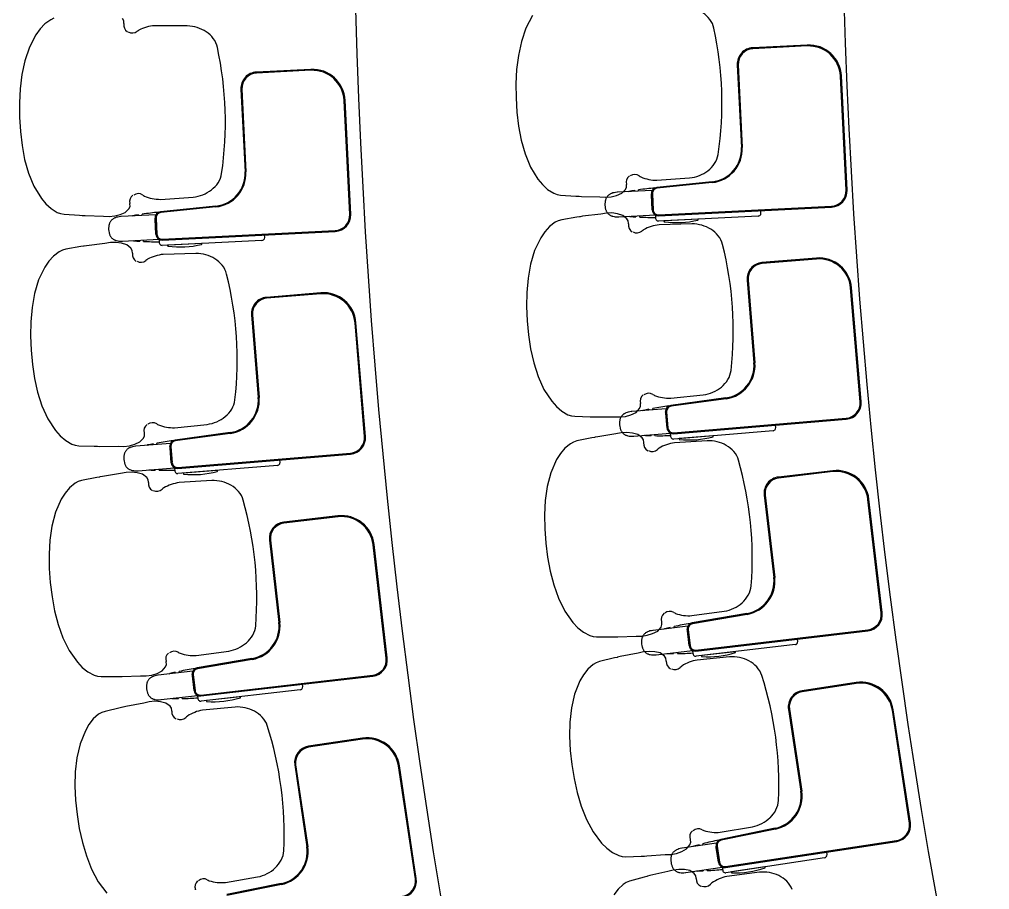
# Model space of a CAD drawing. Extents: x 324 to 2190, y 315 to 1855.
# Drawn here: x 509 to 604.3, y 1236.6 to 1322.1 of the extents above; entities that cross this region are included whole.
import ezdxf

# ---------------------------------------------------------------- set-up
doc = ezdxf.new("R2010")
doc.units = 0
doc.header["$LTSCALE"] = 48
doc.header["$MEASUREMENT"] = 0
doc.layers.add('first flr', color=8, linetype='CONTINUOUS')

msp = doc.modelspace()

# ---------------------------------------------------------------- linework, layer by layer
at = {"layer": 'first flr'}
for p, q in [((525.501, 1321.452), (522.289, 1321.457)), ((586.415, 1319.565), (581.055, 1319.297)), ((586.419, 1319.472), (581.06, 1319.204)), ((579.535, 1317.618), (579.94, 1309.488)), ((579.628, 1317.622), (580.033, 1309.493)), ((537.648, 1317.174), (532.288, 1316.908)), ((537.652, 1317.082), (532.292, 1316.815)), ((590.24, 1305.32), (589.681, 1316.519)), ((590.333, 1305.324), (589.775, 1316.524)), ((530.767, 1315.228), (531.172, 1307.099)), ((530.86, 1315.233), (531.264, 1307.103)), ((541.471, 1302.929), (540.913, 1314.129)), ((541.564, 1302.934), (541.007, 1314.134)), ((577.067, 1306.142), (571.643, 1305.585)), ((571.647, 1306.289), (574.851, 1306.506)), ((571.174, 1305.271), (567.771, 1305.102)), ((569.46, 1305.278), (569.464, 1305.186)), ((569.85, 1305.205), (569.844, 1305.337)), ((577.076, 1306.049), (571.652, 1305.493)), ((522.859, 1304.407), (526.063, 1304.625)), ((571.104, 1304.958), (571.183, 1303.367)), ((571.196, 1304.963), (571.276, 1303.372)), ((528.299, 1303.752), (522.874, 1303.196)), ((528.308, 1303.66), (522.883, 1303.104)), ((571.808, 1302.89), (588.808, 1303.738)), ((571.813, 1302.797), (588.813, 1303.645)), ((581.87, 1303.059), (581.858, 1303.298)), ((522.406, 1302.882), (519.002, 1302.713)), ((520.691, 1302.889), (520.696, 1302.797)), ((521.082, 1302.816), (521.075, 1302.948)), ((522.336, 1302.569), (522.415, 1300.978)), ((522.428, 1302.573), (522.507, 1300.983)), ((567.891, 1302.694), (571.49, 1302.873)), ((569.584, 1302.778), (569.589, 1302.686)), ((569.977, 1302.665), (569.97, 1302.797)), ((571.494, 1302.871), (571.51, 1302.542)), ((581.604, 1302.765), (571.804, 1302.276)), ((575.667, 1302.469), (572.36, 1302.304)), ((575.698, 1302.403), (575.696, 1302.442)), ((523.039, 1300.501), (540.039, 1301.347)), ((575.076, 1302), (571.866, 1301.898)), ((572.333, 1302.274), (572.336, 1302.235)), ((519.122, 1300.305), (522.721, 1300.484)), ((520.816, 1300.389), (520.82, 1300.297)), ((521.208, 1300.276), (521.202, 1300.408)), ((522.725, 1300.482), (522.741, 1300.153)), ((532.835, 1300.375), (523.035, 1299.887)), ((523.045, 1300.408), (540.044, 1301.255)), ((533.101, 1300.669), (533.089, 1300.908)), ((523.565, 1299.885), (523.567, 1299.846)), ((526.898, 1300.079), (523.591, 1299.915)), ((526.929, 1300.013), (526.928, 1300.052)), ((526.338, 1299.103), (523.128, 1299.002)), ((587.315, 1298.641), (581.967, 1298.194)), ((587.322, 1298.548), (581.975, 1298.101)), ((580.504, 1296.464), (581.183, 1288.353)), ((580.597, 1296.472), (581.275, 1288.36)), ((591.616, 1284.533), (590.682, 1295.707)), ((591.709, 1284.541), (590.775, 1295.715)), ((538.618, 1295.225), (533.27, 1294.783)), ((538.625, 1295.132), (533.277, 1294.69)), ((531.805, 1293.054), (532.476, 1284.943)), ((531.897, 1293.062), (532.568, 1284.95)), ((542.905, 1281.112), (541.982, 1292.288)), ((542.998, 1281.12), (542.075, 1292.296)), ((573.002, 1284.876), (576.197, 1285.201)), ((578.424, 1284.911), (573.021, 1284.173)), ((578.436, 1284.819), (573.033, 1284.081)), ((572.564, 1283.843), (569.167, 1283.559)), ((570.85, 1283.793), (570.857, 1283.701)), ((571.242, 1283.733), (571.231, 1283.865)), ((572.504, 1283.528), (572.636, 1281.941)), ((572.596, 1283.536), (572.729, 1281.949)), ((524.255, 1281.98), (527.45, 1282.304)), ((573.277, 1281.485), (590.238, 1282.903)), ((573.285, 1281.392), (590.247, 1282.811)), ((529.713, 1281.504), (524.31, 1280.771)), ((529.725, 1281.412), (524.322, 1280.679)), ((569.368, 1281.157), (572.959, 1281.457)), ((571.454, 1281.199), (571.443, 1281.33)), ((572.963, 1281.455), (572.991, 1281.127)), ((583.071, 1281.689), (573.293, 1280.871)), ((583.327, 1281.991), (583.307, 1282.23)), ((523.852, 1280.442), (520.456, 1280.161)), ((522.138, 1280.392), (522.146, 1280.301)), ((522.531, 1280.332), (522.52, 1280.464)), ((571.058, 1281.298), (571.066, 1281.207)), ((576.573, 1280.705), (573.368, 1280.495)), ((573.823, 1280.887), (573.826, 1280.848)), ((577.148, 1281.193), (573.848, 1280.917)), ((577.181, 1281.128), (577.178, 1281.167)), ((523.792, 1280.126), (523.923, 1278.539)), ((523.884, 1280.134), (524.015, 1278.547)), ((524.563, 1278.082), (541.526, 1279.484)), ((524.571, 1277.99), (541.534, 1279.392)), ((534.614, 1278.579), (534.594, 1278.818)), ((520.654, 1277.758), (524.245, 1278.055)), ((522.344, 1277.898), (522.352, 1277.806)), ((522.74, 1277.798), (522.729, 1277.93)), ((524.249, 1278.053), (524.276, 1277.725)), ((534.357, 1278.277), (524.579, 1277.469)), ((528.433, 1277.787), (525.134, 1277.514)), ((528.466, 1277.722), (528.464, 1277.761)), ((588.918, 1277.759), (583.588, 1277.133)), ((588.928, 1277.667), (583.599, 1277.04)), ((527.906, 1276.793), (524.7, 1276.588)), ((525.108, 1277.484), (525.112, 1277.445)), ((582.184, 1275.355), (583.135, 1267.271)), ((582.276, 1275.365), (583.227, 1267.282)), ((593.691, 1263.804), (592.381, 1274.941)), ((593.784, 1263.815), (592.474, 1274.952)), ((540.306, 1273.319), (534.975, 1272.702)), ((540.316, 1273.226), (534.985, 1272.609)), ((533.568, 1270.926), (534.503, 1262.841)), ((533.659, 1270.937), (534.595, 1262.852)), ((545.052, 1259.354), (543.764, 1270.493)), ((545.145, 1259.365), (543.857, 1270.504)), ((575.075, 1263.521), (578.258, 1263.954)), ((580.493, 1263.739), (575.118, 1262.819)), ((580.508, 1263.647), (575.133, 1262.728)), ((574.672, 1262.474), (571.288, 1262.076)), ((572.961, 1262.366), (572.972, 1262.274)), ((573.355, 1262.32), (573.34, 1262.451)), ((574.623, 1262.157), (574.809, 1260.575)), ((574.715, 1262.168), (574.901, 1260.586)), ((575.464, 1260.141), (592.369, 1262.129)), ((575.476, 1260.049), (592.38, 1262.037)), ((585.246, 1260.674), (575.501, 1259.528)), ((585.492, 1260.985), (585.464, 1261.223)), ((526.383, 1259.611), (529.567, 1260.039)), ((571.569, 1259.682), (575.148, 1260.103)), ((573.253, 1259.88), (573.264, 1259.789)), ((573.652, 1259.794), (573.637, 1259.925)), ((575.152, 1260.101), (575.19, 1259.774)), ((578.785, 1259.473), (575.589, 1259.155)), ((576.03, 1259.562), (576.035, 1259.523)), ((579.343, 1259.98), (576.054, 1259.593)), ((579.378, 1259.916), (579.374, 1259.955)), ((531.855, 1259.314), (526.478, 1258.405)), ((531.87, 1259.222), (526.493, 1258.313)), ((526.031, 1258.06), (522.646, 1257.669)), ((524.32, 1257.955), (524.33, 1257.864)), ((524.714, 1257.908), (524.699, 1258.04)), ((525.981, 1257.743), (526.164, 1256.161)), ((526.073, 1257.754), (526.256, 1256.172)), ((526.819, 1255.726), (543.727, 1257.682)), ((526.83, 1255.633), (543.738, 1257.589)), ((536.848, 1256.551), (536.82, 1256.789)), ((591.222, 1256.944), (585.916, 1256.138)), ((591.235, 1256.852), (585.93, 1256.046)), ((522.923, 1255.274), (526.502, 1255.688)), ((526.506, 1255.686), (526.544, 1255.359)), ((536.602, 1256.24), (526.855, 1255.113)), ((524.607, 1255.469), (524.618, 1255.378)), ((525.006, 1255.382), (524.991, 1255.513)), ((527.383, 1255.145), (527.389, 1255.106)), ((530.697, 1255.557), (527.408, 1255.177)), ((530.732, 1255.493), (530.728, 1255.532)), ((530.202, 1254.546), (527.005, 1254.236)), ((584.573, 1254.314), (585.795, 1246.267)), ((584.664, 1254.328), (585.886, 1246.281)), ((596.461, 1243.156), (594.778, 1254.243)), ((596.554, 1243.17), (594.87, 1254.257)), ((542.709, 1251.479), (537.401, 1250.688)), ((542.722, 1251.387), (537.415, 1250.596)), ((536.053, 1248.868), (537.252, 1240.817)), ((536.144, 1248.881), (537.344, 1240.831)), ((547.91, 1237.677), (546.258, 1248.768)), ((548.002, 1237.691), (546.35, 1248.782)), ((577.866, 1242.248), (581.032, 1242.787)), ((583.273, 1242.648), (577.932, 1241.548)), ((583.291, 1242.557), (577.95, 1241.457)), ((578.368, 1238.883), (595.196, 1241.438)), ((578.383, 1238.791), (595.21, 1241.346)), ((577.498, 1241.188), (574.129, 1240.677)), ((575.791, 1241.022), (575.805, 1240.931)), ((576.187, 1240.989), (576.167, 1241.12)), ((577.459, 1240.869), (577.699, 1239.295)), ((577.551, 1240.883), (577.79, 1239.309)), ((588.126, 1239.745), (578.426, 1238.272)), ((588.362, 1240.064), (588.326, 1240.301)), ((574.491, 1238.293), (578.053, 1238.834)), ((576.167, 1238.548), (576.181, 1238.457)), ((576.569, 1238.475), (576.549, 1238.606)), ((578.057, 1238.832), (578.107, 1238.507)), ((582.25, 1238.852), (578.976, 1238.355)), ((582.287, 1238.79), (582.282, 1238.828)), ((529.243, 1237.323), (532.41, 1237.855)), ((581.709, 1238.327), (578.526, 1237.902)), ((578.953, 1238.323), (578.959, 1238.284)), ((534.721, 1237.205), (529.377, 1236.121)), ((534.739, 1237.114), (529.395, 1236.029))]:
    msp.add_line(p, q, dxfattribs=at)
at = {"layer": 'first flr', "linetype": 'Continuous'}
for p, q in [((572.515, 1283.399), (572.504, 1283.528)), ((572.636, 1281.941), (572.515, 1283.399)), ((567.604, 1281.372), (565.824, 1281.092)), ((568.144, 1281.484), (567.604, 1281.372)), ((568.695, 1281.512), (568.144, 1281.484)), ((569.244, 1281.455), (568.695, 1281.512)), ((569.777, 1281.315), (569.244, 1281.455)), ((570.181, 1280.998), (569.777, 1281.315)), ((563.142, 1280.412), (562.604, 1279.968)), ((563.45, 1280.575), (563.142, 1280.412)), ((563.783, 1280.68), (563.45, 1280.575)), ((565.263, 1280.979), (563.783, 1280.68)), ((565.524, 1281.031), (565.263, 1280.979)), ((565.577, 1281.042), (565.524, 1281.031)), ((565.824, 1281.092), (565.577, 1281.042)), ((570.316, 1280.779), (570.181, 1280.998)), ((570.344, 1280.526), (570.316, 1280.779)), ((570.34, 1280.501), (570.344, 1280.526)), ((562.157, 1279.433), (561.784, 1278.842)), ((562.604, 1279.968), (562.157, 1279.433)), ((561.784, 1278.842), (561.224, 1277.564)), ((561.224, 1277.564), (560.865, 1276.216)), ((560.865, 1276.216), (560.665, 1274.834)), ((560.665, 1274.834), (560.591, 1273.439)), ((560.591, 1273.439), (560.615, 1272.043)), ((560.615, 1272.043), (560.718, 1270.65)), ((560.718, 1270.65), (560.894, 1269.265)), ((560.894, 1269.265), (561.149, 1267.891)), ((561.149, 1267.891), (561.499, 1266.54)), ((561.499, 1266.54), (561.97, 1265.225)), ((561.97, 1265.225), (562.591, 1263.975)), ((562.591, 1263.975), (563.395, 1262.835)), ((563.395, 1262.835), (563.877, 1262.33)), ((563.877, 1262.33), (564.422, 1261.894)), ((571.72, 1262.003), (572.052, 1262.394)), ((572.052, 1262.394), (572.14, 1262.636)), ((572.118, 1262.889), (572.109, 1262.913)), ((572.14, 1262.636), (572.118, 1262.889)), ((564.422, 1261.894), (565.037, 1261.567)), ((565.037, 1261.567), (565.372, 1261.468)), ((565.372, 1261.468), (565.719, 1261.432)), ((565.719, 1261.432), (567.229, 1261.434)), ((567.229, 1261.434), (567.495, 1261.434)), ((567.495, 1261.434), (567.524, 1261.434)), ((567.524, 1261.434), (567.549, 1261.435)), ((567.549, 1261.435), (567.801, 1261.435)), ((567.801, 1261.435), (569.601, 1261.514)), ((569.601, 1261.514), (570.153, 1261.512)), ((570.153, 1261.512), (570.698, 1261.594)), ((570.698, 1261.594), (571.225, 1261.759)), ((571.225, 1261.759), (571.72, 1262.003)), ((574.638, 1262.028), (574.623, 1262.157)), ((574.809, 1260.575), (574.638, 1262.028)), ((567.731, 1259.427), (567.472, 1259.366)), ((567.784, 1259.439), (567.731, 1259.427)), ((568.029, 1259.497), (567.784, 1259.439)), ((569.798, 1259.838), (568.029, 1259.497)), ((570.334, 1259.968), (569.798, 1259.838)), ((570.884, 1260.015), (570.334, 1259.968)), ((571.435, 1259.976), (570.884, 1260.015)), ((571.973, 1259.853), (571.435, 1259.976)), ((572.386, 1259.55), (571.973, 1259.853)), ((572.528, 1259.336), (572.386, 1259.55)), ((565.371, 1258.728), (564.848, 1258.267)), ((565.674, 1258.902), (565.371, 1258.728)), ((566.003, 1259.018), (565.674, 1258.902)), ((567.472, 1259.366), (566.003, 1259.018)), ((572.565, 1259.084), (572.528, 1259.336)), ((572.563, 1259.059), (572.565, 1259.084)), ((564.419, 1257.716), (564.067, 1257.113)), ((564.848, 1258.267), (564.419, 1257.716)), ((564.067, 1257.113), (563.55, 1255.818)), ((563.55, 1255.818), (563.236, 1254.458)), ((563.236, 1254.458), (563.083, 1253.07)), ((563.083, 1253.07), (563.056, 1251.674)), ((563.056, 1251.674), (563.127, 1250.279)), ((563.127, 1250.279), (563.277, 1248.89)), ((563.277, 1248.89), (563.5, 1247.512)), ((563.5, 1247.512), (563.8, 1246.148)), ((563.8, 1246.148), (564.196, 1244.808)), ((564.196, 1244.808), (564.711, 1243.511)), ((564.711, 1243.511), (565.373, 1242.282)), ((565.373, 1242.282), (566.215, 1241.169)), ((574.882, 1241.02), (574.962, 1241.264)), ((574.931, 1241.517), (574.922, 1241.54)), ((574.962, 1241.264), (574.931, 1241.517)), ((566.215, 1241.169), (566.714, 1240.681)), ((566.714, 1240.681), (567.273, 1240.264)), ((573.556, 1240.175), (574.077, 1240.358)), ((574.077, 1240.358), (574.563, 1240.618)), ((574.563, 1240.618), (574.882, 1241.02)), ((577.479, 1240.742), (577.459, 1240.869)), ((577.699, 1239.295), (577.479, 1240.742)), ((567.273, 1240.264), (567.899, 1239.957)), ((567.899, 1239.957), (568.237, 1239.87)), ((568.237, 1239.87), (568.585, 1239.845)), ((568.585, 1239.845), (570.094, 1239.898)), ((570.094, 1239.898), (570.36, 1239.907)), ((570.36, 1239.907), (570.389, 1239.908)), ((570.389, 1239.908), (570.414, 1239.91)), ((570.414, 1239.91), (570.665, 1239.918)), ((570.665, 1239.918), (572.462, 1240.058)), ((572.462, 1240.058), (573.013, 1240.074)), ((573.013, 1240.074), (573.556, 1240.175)), ((573.247, 1238.538), (572.715, 1238.389)), ((573.795, 1238.603), (573.247, 1238.538)), ((574.346, 1238.583), (573.795, 1238.603)), ((574.888, 1238.478), (574.346, 1238.583)), ((575.312, 1238.189), (574.888, 1238.478)), ((570.406, 1237.84), (568.95, 1237.442)), ((570.664, 1237.91), (570.406, 1237.84)), ((570.715, 1237.923), (570.664, 1237.91)), ((570.958, 1237.99), (570.715, 1237.923)), ((572.715, 1238.389), (570.958, 1237.99)), ((575.461, 1237.98), (575.312, 1238.189)), ((575.506, 1237.729), (575.461, 1237.98)), ((575.504, 1237.704), (575.506, 1237.729)), ((567.821, 1236.653), (567.411, 1236.088)), ((568.328, 1237.131), (567.821, 1236.653)), ((568.625, 1237.315), (568.328, 1237.131)), ((568.95, 1237.442), (568.625, 1237.315))]:
    msp.add_line(p, q, dxfattribs=at)
for points in [[(559.416, 1322.468), (558.771, 1321.231), (558.322, 1319.909), (558.029, 1318.544), (557.862, 1317.158), (557.792, 1315.763), (557.801, 1314.366), (557.884, 1312.972), (558.046, 1311.585), (558.304, 1310.212), (558.686, 1308.869), (559.221, 1307.58), (559.947, 1306.389), (560.394, 1305.853), (560.908, 1305.381), (561.501, 1305.013), (561.828, 1304.892), (562.171, 1304.832), (563.678, 1304.733), (563.944, 1304.715), (563.973, 1304.714), (563.997, 1304.712), (564.249, 1304.696), (566.05, 1304.654), (566.601, 1304.614), (567.151, 1304.66), (567.687, 1304.789), (568.197, 1305), (568.555, 1305.367), (568.659, 1305.602), (568.654, 1305.857), (568.647, 1305.881)], [(512.399, 1322.199), (512.081, 1322.056), (511.514, 1321.65), (511.032, 1321.145), (510.621, 1320.581), (509.977, 1319.344), (509.528, 1318.022), (509.236, 1316.656), (509.07, 1315.27), (509, 1313.875), (509.01, 1312.478), (509.093, 1311.084), (509.256, 1309.697), (509.515, 1308.325), (509.897, 1306.982), (510.433, 1305.693), (511.158, 1304.502), (511.606, 1303.966), (512.121, 1303.495), (512.713, 1303.127), (513.04, 1303.006), (513.384, 1302.946), (514.891, 1302.848), (515.157, 1302.83), (515.185, 1302.829), (515.21, 1302.827), (515.461, 1302.81), (517.263, 1302.77), (517.813, 1302.73), (518.363, 1302.776), (518.899, 1302.906), (519.409, 1303.116), (519.767, 1303.484), (519.871, 1303.719), (519.866, 1303.973), (519.859, 1303.997)], [(519.269, 1321.665), (519.274, 1321.689), (519.263, 1321.943), (519.143, 1322.171)], [(571.183, 1303.367), (571.111, 1304.829), (571.104, 1304.958)], [(522.415, 1300.978), (522.342, 1302.44), (522.336, 1302.569)], [(568.84, 1302.006), (568.844, 1302.03), (568.825, 1302.284), (568.697, 1302.507), (568.305, 1302.837), (567.776, 1302.996), (567.23, 1303.072), (566.678, 1303.062), (566.134, 1302.968), (564.346, 1302.747), (564.097, 1302.706), (564.045, 1302.698), (563.782, 1302.654), (562.292, 1302.405), (561.956, 1302.312), (561.643, 1302.158), (561.09, 1301.733), (560.625, 1301.213), (560.233, 1300.635), (559.63, 1299.377), (559.226, 1298.041), (558.98, 1296.667), (558.859, 1295.276), (558.836, 1293.879), (558.892, 1292.484), (559.022, 1291.093), (559.23, 1289.712), (559.535, 1288.349), (559.961, 1287.02), (560.54, 1285.749), (561.304, 1284.583), (561.77, 1284.062), (562.299, 1283.608), (562.904, 1283.26), (563.235, 1283.15), (563.58, 1283.102), (565.09, 1283.053), (565.356, 1283.045), (565.384, 1283.044), (565.409, 1283.044), (565.661, 1283.035), (567.463, 1283.054), (568.014, 1283.033), (568.562, 1283.097), (569.094, 1283.245), (569.597, 1283.472), (569.942, 1283.851), (570.039, 1284.09), (570.024, 1284.344), (570.017, 1284.368)], [(520.102, 1299.112), (520.106, 1299.136), (520.087, 1299.39), (519.96, 1299.614), (519.567, 1299.944), (519.039, 1300.103), (518.492, 1300.178), (517.941, 1300.169), (517.397, 1300.075), (515.608, 1299.856), (515.36, 1299.814), (515.307, 1299.806), (515.044, 1299.762), (513.555, 1299.514), (513.219, 1299.421), (512.905, 1299.268), (512.352, 1298.843), (511.887, 1298.323), (511.495, 1297.745), (510.891, 1296.488), (510.486, 1295.152), (510.239, 1293.778), (510.118, 1292.387), (510.094, 1290.99), (510.149, 1289.595), (510.278, 1288.204), (510.486, 1286.823), (510.79, 1285.46), (511.216, 1284.13), (511.793, 1282.86), (512.557, 1281.693), (513.022, 1281.172), (513.552, 1280.717), (514.156, 1280.369), (514.487, 1280.259), (514.833, 1280.211), (516.342, 1280.161), (516.608, 1280.153), (516.637, 1280.152), (516.662, 1280.151), (516.913, 1280.143), (518.715, 1280.161), (519.267, 1280.14), (519.815, 1280.203), (520.347, 1280.35), (520.849, 1280.578), (521.195, 1280.957), (521.292, 1281.195), (521.277, 1281.449), (521.27, 1281.473)], [(523.923, 1278.539), (523.803, 1279.997), (523.792, 1280.126)], [(521.673, 1276.598), (521.676, 1276.622), (521.649, 1276.876), (521.514, 1277.095), (521.111, 1277.412), (520.578, 1277.554), (520.029, 1277.611), (519.478, 1277.584), (518.937, 1277.473), (517.157, 1277.195), (516.91, 1277.145), (516.858, 1277.135), (516.596, 1277.083), (515.116, 1276.786), (514.783, 1276.682), (514.474, 1276.518), (513.936, 1276.076), (513.488, 1275.541), (513.115, 1274.951), (512.552, 1273.674), (512.191, 1272.326), (511.989, 1270.944), (511.913, 1269.55), (511.935, 1268.154), (512.037, 1266.761), (512.211, 1265.375), (512.464, 1264.001), (512.812, 1262.649), (513.281, 1261.334), (513.9, 1260.083), (514.702, 1258.941), (515.183, 1258.436), (515.728, 1257.999), (516.343, 1257.671), (516.677, 1257.571), (517.024, 1257.535), (518.534, 1257.535), (518.801, 1257.535), (518.829, 1257.535), (518.854, 1257.535), (519.106, 1257.535), (520.906, 1257.612), (521.458, 1257.609), (522.004, 1257.69), (522.531, 1257.855), (523.026, 1258.098), (523.359, 1258.488), (523.447, 1258.73), (523.425, 1258.983), (523.417, 1259.007)], [(526.164, 1256.161), (525.996, 1257.615), (525.981, 1257.743)], [(523.979, 1254.147), (523.982, 1254.172), (523.946, 1254.424), (523.804, 1254.638), (523.391, 1254.942), (522.853, 1255.066), (522.303, 1255.106), (521.753, 1255.061), (521.216, 1254.932), (519.446, 1254.596), (519.201, 1254.538), (519.149, 1254.526), (518.889, 1254.465), (517.419, 1254.121), (517.09, 1254.006), (516.787, 1253.832), (516.263, 1253.372), (515.833, 1252.823), (515.479, 1252.221), (514.959, 1250.926), (514.642, 1249.567), (514.485, 1248.18), (514.455, 1246.784), (514.523, 1245.389), (514.67, 1244), (514.889, 1242.62), (515.187, 1241.256), (515.579, 1239.916), (516.091, 1238.617), (516.75, 1237.387), (517.589, 1236.272)], [(526.306, 1236.599), (526.297, 1236.622)]]:
    msp.add_lwpolyline(points, dxfattribs=at)
at = {"layer": 'first flr'}
for centre, radius, start, end in [((1177.146, 1339.987), 635.342, 154.514929, 205.382296), ((1177.146, 1339.987), 587.342, 153.48573, 206.365491), ((574.544, 1320.338), 2.89, 37.11134, 56.3478), ((520.023, 1321.515), 0.769, 168.74006, 238.45081), ((522.552, 1317.483), 3.983, 93.78879, 117.07422), ((525.336, 1317.671), 3.785, 72.43715, 87.49411), ((575.128, 1320.758), 2.171, 11.95812, 37.57093), ((520.103, 1321.517), 0.769, 238.45081, 308.16155), ((521.585, 1319.675), 1.596, 121.99125, 129.15043), ((525.436, 1317.974), 3.465, 56.45899, 72.49837), ((525.75, 1318.456), 2.89, 37.13399, 56.37045), ((543.208, 1313.884), 34.822, 351.6415, 12.13979), ((526.334, 1318.877), 2.171, 11.98078, 37.59358), ((586.575, 1316.364), 3.204, 2.85561, 92.85212), ((586.547, 1316.334), 3.14, 3.38122, 92.32649), ((494.417, 1311.991), 34.822, 351.66415, 12.16244), ((581.135, 1317.697), 1.602, 92.85391, 182.85391), ((581.154, 1317.68), 1.527, 93.53275, 182.17509), ((532.367, 1315.308), 1.602, 92.85041, 182.85041), ((532.386, 1315.29), 1.527, 93.52926, 182.17159), ((537.807, 1313.974), 3.204, 2.85211, 92.84862), ((537.779, 1313.944), 3.14, 3.37772, 92.32299), ((576.74, 1309.329), 3.204, 275.85563, 2.85222), ((576.705, 1309.358), 3.33, 276.39341, 2.31443), ((575.512, 1309.131), 2.171, 326.21036, 351.82316), ((527.972, 1306.939), 3.204, 275.85214, 2.84872), ((527.937, 1306.969), 3.33, 276.38992, 2.31093), ((574.555, 1309.972), 3.465, 291.30558, 307.34495), ((574.901, 1309.512), 2.89, 307.43349, 326.66995), ((526.722, 1307.251), 2.171, 326.23302, 351.84582), ((569.389, 1306.081), 0.769, 125.35313, 195.06388), ((569.469, 1306.083), 0.769, 55.64239, 125.35313), ((570.826, 1308.019), 1.596, 234.65351, 241.81269), ((571.646, 1310.271), 3.983, 246.72972, 270.01515), ((574.435, 1310.269), 3.785, 276.30983, 291.36679), ((525.766, 1308.091), 3.465, 291.32823, 307.3676), ((526.112, 1307.631), 2.89, 307.45615, 326.6926), ((568.978, 1304.871), 0.32, 100.22158, 117.63775), ((574.251, 1275.629), 30.033, 99.17889, 100.22158), ((574.251, 1275.629), 30.033, 95.35311, 98.43752), ((571.704, 1304.988), 0.601, 95.85389, 182.85388), ((571.704, 1304.988), 0.601, 151.84151, 182.85388), ((571.704, 1304.988), 0.508, 95.85392, 182.85392), ((588.714, 1305.262), 1.527, 273.53275, 2.17509), ((588.733, 1305.245), 1.602, 272.85391, 2.85391), ((520.601, 1304.197), 0.769, 125.37579, 195.08653), ((520.681, 1304.2), 0.769, 55.66504, 125.37579), ((522.038, 1306.137), 1.596, 234.67616, 241.83534), ((522.856, 1308.389), 3.983, 246.75238, 270.03781), ((525.646, 1308.388), 3.785, 276.33249, 291.38944), ((567.879, 1303.986), 1.34, 168.62231, 174.0273), ((567.802, 1304.006), 1.261, 163.50996, 168.81263), ((567.572, 1304.073), 1.021, 157.21708, 163.4776), ((567.521, 1304.093), 0.966, 150.40696, 157.09689), ((567.495, 1304.109), 0.935, 143.47857, 150.50246), ((567.439, 1304.15), 0.867, 135.91813, 143.43387), ((567.452, 1304.135), 0.886, 128.46675, 135.83546), ((567.523, 1304.045), 1, 121.80076, 128.42915), ((567.568, 1303.975), 1.084, 115.81099, 121.89246), ((567.627, 1303.847), 1.225, 110.34628, 115.68542), ((567.719, 1303.604), 1.485, 100.94056, 110.39455), ((567.977, 1302.019), 3.09, 94.56971, 100.07017), ((567.788, 1304.46), 0.642, 91.49847, 95.03598), ((569.026, 1303.92), 2.488, 175.25259, 181.98755), ((569.022, 1303.995), 2.488, 183.72022, 190.45519), ((567.887, 1303.814), 1.34, 191.68047, 197.08546), ((567.813, 1303.787), 1.261, 196.89514, 202.19781), ((567.591, 1303.697), 1.021, 202.23017, 208.4907), ((571.783, 1303.397), 0.601, 182.85389, 272.85389), ((571.783, 1303.397), 0.601, 182.85389, 240.74879), ((571.783, 1303.397), 0.508, 182.85385, 272.85385), ((518.726, 1301.72), 0.935, 143.47508, 150.49897), ((518.671, 1301.761), 0.867, 135.91463, 143.43037), ((518.683, 1301.746), 0.886, 128.46325, 135.83196), ((518.754, 1301.657), 1, 121.79726, 128.42565), ((518.8, 1301.586), 1.084, 115.80749, 121.88896), ((518.859, 1301.458), 1.225, 110.34279, 115.68192), ((518.95, 1301.215), 1.485, 100.93706, 110.39105), ((519.209, 1299.63), 3.09, 94.56622, 100.06668), ((519.019, 1302.071), 0.642, 91.49497, 95.03248), ((520.209, 1302.482), 0.32, 100.21809, 117.63425), ((525.48, 1273.24), 30.033, 99.17539, 100.21809), ((525.48, 1273.24), 30.033, 95.34961, 98.43403), ((522.935, 1302.599), 0.601, 95.85039, 182.85039), ((522.935, 1302.599), 0.601, 151.83801, 182.85039), ((522.935, 1302.599), 0.508, 95.85043, 182.85042), ((539.945, 1302.872), 1.527, 273.52926, 2.17159), ((539.964, 1302.854), 1.602, 272.85041, 2.85041), ((567.542, 1303.673), 0.966, 208.61088, 215.30081), ((567.517, 1303.654), 0.935, 215.20531, 222.2292), ((567.466, 1303.608), 0.867, 222.27391, 229.78964), ((567.478, 1303.624), 0.886, 229.87231, 237.24102), ((567.539, 1303.72), 1, 237.27863, 243.90702), ((567.577, 1303.795), 1.084, 243.81531, 249.89678), ((567.623, 1303.928), 1.225, 250.02235, 255.36149), ((567.69, 1304.179), 1.485, 255.31322, 264.76722), ((567.79, 1305.782), 3.09, 265.6376, 271.13806), ((567.844, 1303.334), 0.642, 270.67229, 274.20979), ((569.069, 1303.044), 0.32, 248.13531, 265.48619), ((571.407, 1332.665), 30.033, 265.48619, 266.52889), ((571.407, 1332.665), 30.033, 267.27025, 270.18732), ((571.785, 1302.555), 0.275, 182.62301, 244.11434), ((571.789, 1302.537), 0.261, 240.8238, 273.31758), ((572.361, 1302.276), 0.028, 92.85389, 183.85389), ((573.587, 1310.937), 8.814, 261.99736, 283.71042), ((575.668, 1302.441), 0.028, 1.85389, 92.85389), ((575.67, 1302.402), 0.028, 283.71041, 1.85389), ((581.578, 1303.068), 0.304, 274.7424, 302.53176), ((581.584, 1303.049), 0.286, 307.24624, 1.83053), ((520.257, 1301.531), 2.488, 175.24909, 181.98406), ((520.253, 1301.606), 2.488, 183.71672, 190.45169), ((519.11, 1301.597), 1.34, 168.61882, 174.0238), ((519.034, 1301.617), 1.261, 163.50646, 168.80913), ((518.803, 1301.684), 1.021, 157.21358, 163.47411), ((518.752, 1301.704), 0.966, 150.40347, 157.0934), ((569.598, 1301.881), 0.769, 170.64389, 240.35464), ((571.221, 1300.094), 1.596, 123.89508, 131.05426), ((572.261, 1297.935), 3.983, 95.69262, 118.97805), ((572.364, 1302.237), 0.028, 183.85389, 261.99736), ((575.036, 1298.215), 3.785, 74.34098, 89.39794), ((575.126, 1298.522), 3.465, 58.36282, 74.4022), ((575.424, 1299.014), 2.89, 39.03783, 58.27428), ((519.118, 1301.426), 1.34, 191.67698, 197.08197), ((519.045, 1301.398), 1.261, 196.89165, 202.19432), ((518.822, 1301.308), 1.021, 202.22667, 208.4872), ((518.773, 1301.284), 0.966, 208.60738, 215.29732), ((518.749, 1301.265), 0.935, 215.20181, 222.22571), ((518.697, 1301.219), 0.867, 222.27041, 229.78615), ((518.709, 1301.235), 0.886, 229.86882, 237.23753), ((518.77, 1301.331), 1, 237.27513, 243.90352), ((518.809, 1301.406), 1.084, 243.81182, 249.89329), ((518.855, 1301.539), 1.225, 250.01886, 255.358), ((523.015, 1301.008), 0.601, 182.85039, 272.85039), ((523.015, 1301.008), 0.601, 182.85039, 240.7453), ((523.014, 1301.008), 0.508, 182.85036, 272.85036), ((532.81, 1300.678), 0.304, 274.73891, 302.52827), ((532.815, 1300.66), 0.286, 307.24275, 1.82704), ((569.679, 1301.886), 0.769, 240.35464, 310.06539), ((575.994, 1299.454), 2.171, 13.88461, 39.49741), ((518.922, 1301.79), 1.485, 255.30973, 264.76372), ((519.021, 1303.393), 3.09, 265.63411, 271.13456), ((519.075, 1300.945), 0.642, 270.66879, 274.2063), ((520.3, 1300.655), 0.32, 248.13182, 265.4827), ((522.64, 1330.276), 30.033, 265.4827, 266.52539), ((522.64, 1330.276), 30.033, 267.26675, 270.18383), ((523.016, 1300.165), 0.275, 182.61952, 244.11084), ((523.02, 1300.148), 0.261, 240.8203, 273.31408), ((523.593, 1299.887), 0.028, 92.85039, 183.85039), ((523.595, 1299.848), 0.028, 183.85039, 261.99386), ((524.819, 1308.548), 8.814, 261.99386, 283.70692), ((526.9, 1300.051), 0.028, 1.85039, 92.85039), ((526.901, 1300.012), 0.028, 283.70692, 1.85039), ((544.323, 1291.512), 34.822, 353.56798, 14.06628), ((520.86, 1298.986), 0.769, 170.61425, 240.32499), ((522.483, 1297.199), 1.596, 123.86544, 131.02462), ((523.521, 1295.039), 3.983, 95.66297, 118.9484), ((526.296, 1295.318), 3.785, 74.31134, 89.3683), ((526.387, 1295.625), 3.465, 58.33318, 74.37255), ((526.685, 1296.117), 2.89, 39.00818, 58.24464), ((587.582, 1295.448), 3.204, 4.78209, 94.7786), ((587.555, 1295.417), 3.14, 5.30771, 94.25298), ((520.941, 1298.992), 0.769, 240.32499, 310.03574), ((527.255, 1296.556), 2.171, 13.85497, 39.46777), ((582.101, 1296.597), 1.602, 94.78039, 184.78039), ((582.12, 1296.581), 1.527, 95.45924, 184.10157), ((495.58, 1288.63), 34.822, 353.53834, 14.03663), ((533.402, 1293.186), 1.602, 94.7246, 184.7246), ((533.421, 1293.17), 1.527, 95.40344, 184.04578), ((538.882, 1292.032), 3.204, 4.7263, 94.72281), ((538.855, 1292.001), 3.14, 5.25191, 94.19718), ((577.99, 1288.086), 3.204, 277.78212, 4.7787), ((577.954, 1288.114), 3.33, 278.3199, 4.24091), ((576.768, 1287.847), 2.171, 328.13685, 353.74965), ((576.145, 1288.207), 2.89, 309.35998, 328.59643), ((570.752, 1284.592), 0.769, 127.27962, 196.99036), ((570.832, 1284.598), 0.769, 57.56887, 127.27962), ((572.123, 1286.578), 1.596, 236.57999, 243.73918), ((572.867, 1288.857), 3.983, 248.65621, 271.94164), ((575.655, 1288.948), 3.785, 278.23632, 293.29327), ((575.785, 1288.655), 3.465, 293.23206, 309.27144), ((529.282, 1284.679), 3.204, 277.72633, 4.72291), ((529.247, 1284.707), 3.33, 278.2641, 4.18512), ((528.023, 1284.949), 2.171, 328.1072, 353.72), ((573.102, 1283.578), 0.601, 97.78037, 184.78037), ((590.093, 1284.424), 1.527, 275.45924, 4.10157), ((590.113, 1284.407), 1.602, 274.78039, 4.78039), ((527.4, 1285.309), 2.89, 309.33033, 328.56679), ((568.881, 1282.583), 0.886, 130.39324, 137.76195), ((568.955, 1282.496), 1, 123.72724, 130.35563), ((569.003, 1282.426), 1.084, 117.73748, 123.81895), ((569.066, 1282.3), 1.225, 112.27277, 117.61191), ((569.166, 1282.061), 1.485, 102.86704, 112.32104), ((569.478, 1280.486), 3.09, 96.4962, 101.99666), ((569.206, 1282.918), 0.642, 93.42496, 96.96246), ((570.382, 1283.369), 0.32, 102.14807, 119.56423), ((576.634, 1254.322), 30.033, 101.10537, 102.14807), ((576.634, 1254.322), 30.033, 97.27959, 100.36401), ((573.102, 1283.578), 0.601, 153.76799, 184.78037), ((573.102, 1283.578), 0.508, 97.78041, 184.7804), ((522.005, 1281.697), 0.769, 127.24997, 196.96072), ((522.085, 1281.703), 0.769, 57.53923, 127.24997), ((523.377, 1283.683), 1.596, 236.55035, 243.70953), ((526.91, 1286.05), 3.785, 278.20667, 293.26363), ((527.04, 1285.758), 3.465, 293.20242, 309.24179), ((570.461, 1282.42), 2.488, 177.17907, 183.91404), ((569.313, 1282.448), 1.34, 170.5488, 175.95379), ((569.236, 1282.465), 1.261, 165.43645, 170.73912), ((569.003, 1282.525), 1.021, 159.14356, 165.40409), ((568.951, 1282.543), 0.966, 152.33345, 159.02338), ((568.925, 1282.558), 0.935, 145.40506, 152.42895), ((568.868, 1282.597), 0.867, 137.84462, 145.36035), ((524.122, 1285.96), 3.983, 248.62656, 271.91199), ((570.455, 1282.495), 2.488, 185.64671, 192.38167), ((569.327, 1282.277), 1.34, 193.60696, 199.01195), ((569.254, 1282.247), 1.261, 198.82163, 204.1243), ((569.035, 1282.15), 1.021, 204.15666, 210.41718), ((568.986, 1282.124), 0.966, 210.53737, 217.2273), ((568.963, 1282.104), 0.935, 217.13179, 224.15569), ((568.913, 1282.057), 0.867, 224.20039, 231.71613), ((568.924, 1282.073), 0.886, 231.7988, 239.16751), ((568.982, 1282.171), 1, 239.20511, 245.8335), ((573.235, 1281.991), 0.601, 184.78038, 274.78038), ((573.235, 1281.991), 0.601, 184.78037, 242.67528), ((573.235, 1281.991), 0.508, 184.78034, 274.78034), ((583.036, 1281.991), 0.304, 276.66889, 304.45825), ((583.041, 1281.973), 0.286, 309.17273, 3.75702), ((527.894, 1250.916), 30.033, 101.04958, 102.09227), ((527.894, 1250.916), 30.033, 97.2238, 100.30821), ((524.391, 1280.176), 0.601, 97.72458, 184.72458), ((524.391, 1280.176), 0.601, 153.7122, 184.72458), ((524.39, 1280.176), 0.508, 97.72461, 184.72461), ((541.382, 1281.005), 1.527, 275.40344, 4.04578), ((541.402, 1280.988), 1.602, 274.7246, 4.7246), ((569.018, 1282.247), 1.084, 245.7418, 251.82327), ((569.06, 1282.382), 1.225, 251.94884, 257.28798), ((569.118, 1282.635), 1.485, 257.23971, 266.6937), ((569.164, 1284.24), 3.09, 267.56409, 273.06455), ((569.3, 1281.796), 0.642, 272.59877, 276.13628), ((571.102, 1280.402), 0.769, 172.57038, 242.28113), ((570.534, 1281.546), 0.32, 250.0618, 267.41268), ((571.875, 1311.229), 30.033, 267.41268, 268.45537), ((571.875, 1311.229), 30.033, 269.19674, 272.11381), ((573.896, 1276.548), 3.983, 97.61911, 120.90454), ((573.265, 1281.149), 0.275, 184.5495, 246.04082), ((573.269, 1281.131), 0.261, 242.75028, 275.24407), ((573.85, 1280.889), 0.028, 94.78037, 185.78037), ((573.854, 1280.851), 0.028, 185.78037, 263.92385), ((574.784, 1289.587), 8.814, 263.92384, 285.6369), ((576.66, 1276.921), 3.785, 76.26747, 91.32443), ((577.15, 1281.165), 0.028, 3.78037, 94.78037), ((577.153, 1281.127), 0.028, 285.6369, 3.78037), ((576.74, 1277.231), 3.465, 60.28931, 76.32868), ((520.29, 1279.127), 1.021, 159.08777, 165.34829), ((520.239, 1279.144), 0.966, 152.27765, 158.96758), ((520.212, 1279.16), 0.935, 145.34926, 152.37316), ((520.155, 1279.199), 0.867, 137.78882, 145.30456), ((520.169, 1279.185), 0.886, 130.33744, 137.70615), ((520.242, 1279.097), 1, 123.67145, 130.29984), ((520.29, 1279.028), 1.084, 117.68168, 123.76315), ((520.353, 1278.902), 1.225, 112.21697, 117.55611), ((520.453, 1278.662), 1.485, 102.81125, 112.26524), ((520.763, 1277.087), 3.09, 96.4404, 101.94086), ((520.493, 1279.52), 0.642, 93.36916, 96.90667), ((521.67, 1279.969), 0.32, 102.09227, 119.50844), ((571.182, 1280.41), 0.769, 242.28113, 311.99187), ((572.784, 1278.671), 1.596, 125.82157, 132.98075), ((577.021, 1277.733), 2.89, 40.96431, 60.20077), ((577.576, 1278.191), 2.171, 15.8111, 41.4239), ((521.749, 1279.021), 2.488, 177.12328, 183.85824), ((520.6, 1279.05), 1.34, 170.493, 175.89799), ((521.742, 1279.096), 2.488, 185.59091, 192.32588), ((520.523, 1279.067), 1.261, 165.38065, 170.68332), ((520.614, 1278.878), 1.34, 193.55116, 198.95615), ((520.541, 1278.849), 1.261, 198.76583, 204.0685), ((524.522, 1278.589), 0.601, 184.72458, 274.72458), ((524.522, 1278.589), 0.601, 184.72458, 242.61948), ((524.521, 1278.588), 0.508, 184.72455, 274.72455), ((534.328, 1278.561), 0.286, 309.11693, 3.70122), ((546.19, 1269.189), 34.822, 355.49447, 15.99276), ((520.321, 1278.751), 1.021, 204.10086, 210.36139), ((520.273, 1278.725), 0.966, 210.48157, 217.1715), ((520.25, 1278.706), 0.935, 217.076, 224.09989), ((520.2, 1278.658), 0.867, 224.1446, 231.66033), ((520.211, 1278.674), 0.886, 231.743, 239.11171), ((520.269, 1278.773), 1, 239.14932, 245.77771), ((520.305, 1278.849), 1.084, 245.68601, 251.76747), ((520.347, 1278.983), 1.225, 251.89305, 257.23218), ((520.405, 1279.236), 1.485, 257.18392, 266.63791), ((520.452, 1280.841), 3.09, 267.50829, 273.00875), ((520.586, 1278.397), 0.642, 272.54298, 276.08048), ((521.82, 1278.147), 0.32, 250.006, 267.35688), ((523.19, 1307.828), 30.033, 267.35688, 268.39958), ((523.19, 1307.828), 30.033, 269.14094, 272.05801), ((524.551, 1277.746), 0.275, 184.4937, 245.98503), ((524.555, 1277.729), 0.261, 242.69449, 275.18827), ((525.136, 1277.486), 0.028, 94.72458, 185.72458), ((526.078, 1286.183), 8.814, 263.86805, 285.58111), ((528.436, 1277.759), 0.028, 3.72458, 94.72458), ((528.438, 1277.72), 0.028, 285.5811, 3.72458), ((534.322, 1278.579), 0.304, 276.6131, 304.40245), ((589.292, 1274.577), 3.204, 6.70858, 96.70509), ((589.266, 1274.545), 3.14, 7.23419, 96.17946), ((522.435, 1276.497), 0.769, 172.48844, 242.19918), ((525.223, 1272.639), 3.983, 97.53716, 120.82259), ((525.14, 1277.448), 0.028, 185.72458, 263.86805), ((527.988, 1273.009), 3.785, 76.18553, 91.24248), ((528.068, 1273.319), 3.465, 60.20737, 76.24674), ((583.775, 1275.542), 1.602, 96.70688, 186.70688), ((583.795, 1275.526), 1.527, 97.38572, 186.02806), ((522.515, 1276.505), 0.769, 242.19918, 311.90993), ((524.114, 1274.764), 1.596, 125.73962, 132.89881), ((528.35, 1273.82), 2.89, 40.88237, 60.11882), ((528.905, 1274.278), 2.171, 15.72915, 41.34195), ((497.507, 1265.32), 34.822, 355.41252, 15.91082), ((540.674, 1270.136), 3.204, 6.60048, 96.59699), ((540.648, 1270.104), 3.14, 7.1261, 96.07137), ((535.159, 1271.111), 1.602, 96.59878, 186.59878), ((535.179, 1271.095), 1.527, 97.27763, 185.91996), ((579.953, 1266.897), 3.204, 279.70861, 6.70519), ((579.916, 1266.924), 3.33, 280.24639, 6.1674), ((578.74, 1266.617), 2.171, 330.06333, 355.67613), ((578.105, 1266.956), 2.89, 311.28646, 330.52292), ((577.59, 1267.68), 3.785, 280.1628, 295.21976), ((577.73, 1267.392), 3.465, 295.15855, 311.19792), ((572.836, 1263.162), 0.769, 129.20611, 198.91685), ((572.916, 1263.17), 0.769, 59.49536, 129.20611), ((574.14, 1265.193), 1.596, 238.50648, 245.66566), ((574.807, 1267.495), 3.983, 250.5827, 273.86812), ((592.172, 1263.644), 1.527, 277.38572, 6.02806), ((592.193, 1263.628), 1.602, 276.70688, 6.70688), ((531.32, 1262.473), 3.204, 279.60051, 6.59709), ((531.283, 1262.5), 3.33, 280.13829, 6.0593), ((530.053, 1262.702), 2.171, 329.98139, 355.59419), ((572.507, 1261.927), 0.32, 104.07455, 121.49072), ((579.733, 1233.106), 30.033, 103.03186, 104.07455), ((579.733, 1233.106), 30.033, 99.20608, 102.2905), ((575.22, 1262.227), 0.601, 99.70686, 186.70686), ((575.22, 1262.227), 0.601, 155.69448, 186.70686), ((575.219, 1262.227), 0.508, 99.70689, 186.70689), ((529.418, 1263.041), 2.89, 311.20452, 330.44097), ((571.158, 1261.037), 1.021, 161.07005, 167.33058), ((571.106, 1261.053), 0.966, 154.25993, 160.94987), ((571.079, 1261.068), 0.935, 147.33154, 154.35544), ((571.021, 1261.104), 0.867, 139.7711, 147.28684), ((571.035, 1261.091), 0.886, 132.31972, 139.68843), ((571.111, 1261.006), 1, 125.65373, 132.28212), ((571.161, 1260.938), 1.084, 119.66396, 125.74543), ((571.229, 1260.815), 1.225, 114.19925, 119.53839), ((571.336, 1260.578), 1.485, 104.79353, 114.24752), ((571.701, 1259.015), 3.09, 98.42268, 103.92314), ((571.347, 1261.437), 0.642, 95.35144, 98.88895), ((528.904, 1263.766), 3.785, 280.08086, 295.13782), ((529.043, 1263.478), 3.465, 295.0766, 311.11598), ((571.47, 1260.971), 1.34, 172.47528, 177.88027), ((572.619, 1260.981), 2.488, 179.10556, 185.84053), ((571.393, 1260.985), 1.261, 167.36293, 172.6656), ((572.61, 1261.056), 2.488, 187.57319, 194.30816), ((571.49, 1260.8), 1.34, 195.53345, 200.93843), ((575.406, 1260.646), 0.601, 186.70686, 276.70686), ((575.406, 1260.646), 0.601, 186.70686, 244.60176), ((575.405, 1260.645), 0.508, 186.70683, 276.70683), ((585.201, 1260.975), 0.304, 278.59538, 306.38474), ((585.207, 1260.957), 0.286, 311.09921, 5.68351), ((524.144, 1259.255), 0.769, 129.12416, 198.83491), ((524.224, 1259.263), 0.769, 59.41341, 129.12416), ((525.451, 1261.284), 1.596, 238.42454, 245.58372), ((526.12, 1263.585), 3.983, 250.50075, 273.78618), ((571.418, 1260.768), 1.261, 200.74811, 206.05078), ((571.202, 1260.663), 1.021, 206.08314, 212.34367), ((571.155, 1260.635), 0.966, 212.46385, 219.15378), ((571.132, 1260.615), 0.935, 219.05828, 226.08217), ((571.084, 1260.566), 0.867, 226.12688, 233.64262), ((571.094, 1260.582), 0.886, 233.72529, 241.094), ((571.149, 1260.682), 1, 241.1316, 247.75999), ((571.182, 1260.76), 1.084, 247.66829, 253.74976), ((571.219, 1260.896), 1.225, 253.87533, 259.21446), ((571.269, 1261.151), 1.485, 259.1662, 268.62019), ((571.261, 1262.756), 3.09, 269.49057, 274.99103), ((571.479, 1260.318), 0.642, 274.52526, 278.06276), ((572.721, 1260.111), 0.32, 251.98829, 269.33916), ((573.064, 1289.822), 30.033, 269.33916, 270.38186), ((573.064, 1289.822), 30.033, 271.12322, 274.04029), ((575.464, 1259.805), 0.275, 186.47599, 247.96731), ((575.469, 1259.788), 0.261, 244.67677, 277.17055), ((576.058, 1259.565), 0.028, 96.70686, 187.70686), ((576.063, 1259.527), 0.028, 187.70686, 265.85033), ((576.699, 1268.29), 8.814, 265.85033, 287.56339), ((578.999, 1255.694), 3.785, 78.19396, 93.25091), ((579.346, 1259.952), 0.028, 5.70686, 96.70686), ((579.35, 1259.913), 0.028, 287.56339, 5.70686), ((579.069, 1256.006), 3.465, 62.2158, 78.25517), ((543.533, 1259.197), 1.527, 277.27763, 5.91996), ((543.554, 1259.181), 1.602, 276.59878, 6.59878), ((573.328, 1258.986), 0.769, 174.49687, 244.20761), ((573.407, 1258.996), 0.769, 244.20761, 313.91836), ((575.067, 1257.312), 1.596, 127.74806, 134.90724), ((576.249, 1255.228), 3.983, 99.54559, 122.83102), ((579.333, 1256.517), 2.89, 42.8908, 62.12725), ((579.872, 1256.994), 2.171, 17.73758, 43.35038), ((522.518, 1256.531), 1.084, 119.55587, 125.63734), ((522.585, 1256.407), 1.225, 114.09116, 119.4303), ((522.692, 1256.171), 1.485, 104.68544, 114.13943), ((523.053, 1254.606), 3.09, 98.31459, 103.81505), ((522.704, 1257.029), 0.642, 95.24335, 98.78085), ((523.865, 1257.517), 0.32, 103.96646, 121.38263), ((531.037, 1228.683), 30.033, 102.92376, 103.96646), ((531.037, 1228.683), 30.033, 99.09798, 102.1824), ((526.578, 1257.812), 0.601, 99.59877, 186.59876), ((526.578, 1257.812), 0.601, 155.58639, 186.59876), ((526.578, 1257.812), 0.508, 99.5988, 186.59879), ((548.806, 1246.942), 34.822, 357.42095, 17.91925), ((523.975, 1256.571), 2.488, 178.99746, 185.73243), ((522.826, 1256.563), 1.34, 172.36719, 177.77218), ((522.749, 1256.577), 1.261, 167.25484, 172.55751), ((522.514, 1256.63), 1.021, 160.96196, 167.22248), ((522.462, 1256.646), 0.966, 154.15184, 160.84177), ((522.435, 1256.66), 0.935, 147.22345, 154.24734), ((522.377, 1256.697), 0.867, 139.66301, 147.17874), ((522.391, 1256.684), 0.886, 132.21163, 139.58034), ((522.467, 1256.599), 1, 125.54563, 132.17403), ((536.563, 1256.523), 0.286, 310.99112, 5.57541), ((591.703, 1253.776), 3.204, 8.63507, 98.63157), ((591.678, 1253.743), 3.14, 9.16068, 98.10595), ((523.967, 1256.646), 2.488, 187.4651, 194.20006), ((522.846, 1256.392), 1.34, 195.42535, 200.83034), ((522.774, 1256.36), 1.261, 200.64002, 205.94269), ((522.558, 1256.256), 1.021, 205.97505, 212.23557), ((522.51, 1256.228), 0.966, 212.35576, 219.04569), ((522.488, 1256.208), 0.935, 218.95019, 225.97408), ((526.761, 1256.23), 0.601, 186.59877, 276.59877), ((526.761, 1256.23), 0.601, 186.59876, 244.49367), ((526.761, 1256.23), 0.508, 186.59873, 276.59873), ((536.557, 1256.541), 0.304, 278.48728, 306.27664), ((586.157, 1254.554), 1.602, 98.63336, 188.63336), ((586.177, 1254.539), 1.527, 99.31221, 187.95454), ((522.439, 1256.159), 0.867, 226.01879, 233.53452), ((522.45, 1256.175), 0.886, 233.61719, 240.9859), ((522.505, 1256.275), 1, 241.0235, 247.6519), ((522.538, 1256.352), 1.084, 247.56019, 253.64166), ((522.575, 1256.488), 1.225, 253.76723, 259.10637), ((522.626, 1256.743), 1.485, 259.0581, 268.51209), ((522.62, 1258.349), 3.09, 269.38248, 274.88294), ((522.834, 1255.91), 0.642, 274.41717, 277.95467), ((524.076, 1255.7), 0.32, 251.88019, 269.23107), ((524.474, 1285.411), 30.033, 269.23107, 270.27376), ((524.474, 1285.411), 30.033, 271.01513, 273.9322), ((526.818, 1255.39), 0.275, 186.36789, 247.85922), ((526.823, 1255.372), 0.261, 244.56868, 277.06246), ((527.411, 1255.149), 0.028, 96.59876, 187.59876), ((527.416, 1255.11), 0.028, 187.59876, 265.74224), ((528.069, 1263.872), 8.814, 265.74223, 287.45529), ((530.7, 1255.529), 0.028, 5.59876, 96.59876), ((530.704, 1255.491), 0.028, 287.45529, 5.59876), ((524.744, 1254.071), 0.769, 174.36266, 244.07341), ((526.479, 1252.394), 1.596, 127.61385, 134.77303), ((527.657, 1250.307), 3.983, 99.41139, 122.69682), ((530.408, 1250.766), 3.785, 78.05975, 93.11671), ((530.478, 1251.079), 3.465, 62.08159, 78.12097), ((530.743, 1251.589), 2.89, 42.75659, 61.99305), ((524.823, 1254.082), 0.769, 244.07341, 313.78415), ((531.283, 1252.065), 2.171, 17.60338, 43.21618), ((500.195, 1242.085), 34.822, 357.28675, 17.78504), ((543.181, 1248.31), 3.204, 8.47471, 98.47122), ((543.156, 1248.277), 3.14, 9.00032, 97.94559), ((537.637, 1249.104), 1.602, 98.47301, 188.47301), ((537.657, 1249.088), 1.527, 99.15186, 187.79419), ((582.627, 1245.786), 3.204, 281.63509, 8.63167), ((582.589, 1245.812), 3.33, 282.17287, 8.09388), ((581.424, 1245.465), 2.171, 331.98982, 357.60262), ((580.778, 1245.783), 2.89, 313.21295, 332.4494), ((580.388, 1246.206), 3.465, 297.08503, 313.12441), ((594.97, 1242.93), 1.602, 278.63336, 8.63336), ((575.64, 1241.814), 0.769, 131.13259, 200.84334), ((575.72, 1241.824), 0.769, 61.42185, 131.13259), ((576.875, 1243.887), 1.596, 240.43297, 247.59215), ((577.463, 1246.211), 3.983, 252.50918, 275.79461), ((580.239, 1246.489), 3.785, 282.08929, 297.14625), ((594.949, 1242.945), 1.527, 279.31221, 7.95454), ((583.543, 1212.007), 30.033, 101.13257, 104.21698), ((578.053, 1240.96), 0.601, 101.63335, 188.63334), ((578.053, 1240.96), 0.508, 101.63338, 188.63338), ((534.083, 1240.345), 3.204, 281.47474, 8.47132), ((532.809, 1240.532), 2.171, 331.85562, 357.46842), ((534.045, 1240.371), 3.33, 282.01252, 7.93353), ((573.909, 1239.683), 0.886, 134.24621, 141.61492), ((573.988, 1239.601), 1, 127.58021, 134.20861), ((574.041, 1239.535), 1.084, 121.59045, 127.67192), ((574.112, 1239.414), 1.225, 116.12574, 121.46488), ((574.228, 1239.181), 1.485, 106.72002, 116.17401), ((574.645, 1237.631), 3.09, 100.34917, 105.84963), ((574.21, 1240.04), 0.642, 97.27793, 100.81543), ((575.353, 1240.569), 0.32, 106.00104, 123.41721), ((583.543, 1212.007), 30.033, 104.95835, 106.00104), ((578.053, 1240.96), 0.601, 157.62097, 188.63334), ((532.164, 1240.851), 2.89, 313.07875, 332.3152), ((574.348, 1239.578), 1.34, 174.40177, 179.80676), ((575.496, 1239.627), 2.488, 181.03205, 187.76701), ((574.27, 1239.59), 1.261, 169.28942, 174.59209), ((574.034, 1239.634), 1.021, 162.99654, 169.25706), ((573.981, 1239.648), 0.966, 156.18642, 162.87635), ((573.954, 1239.662), 0.935, 149.25803, 156.28192), ((573.895, 1239.696), 0.867, 141.69759, 149.21332), ((588.071, 1240.044), 0.304, 280.52186, 308.31122), ((588.078, 1240.026), 0.286, 313.0257, 7.60999), ((531.775, 1241.275), 3.465, 296.95083, 312.9902), ((575.485, 1239.702), 2.488, 189.49968, 196.23465), ((574.374, 1239.408), 1.34, 197.45993, 202.86492), ((574.303, 1239.374), 1.261, 202.6746, 207.97727), ((574.091, 1239.261), 1.021, 208.00963, 214.27015), ((574.044, 1239.232), 0.966, 214.39034, 221.08027), ((574.022, 1239.211), 0.935, 220.98477, 228.00866), ((573.976, 1239.16), 0.867, 228.05337, 235.5691), ((573.986, 1239.177), 0.886, 235.65177, 243.02048), ((575.627, 1238.76), 0.32, 253.91477, 271.26565), ((574.971, 1268.466), 30.033, 271.26565, 272.30835), ((574.971, 1268.466), 30.033, 273.04971, 275.96678), ((578.292, 1239.385), 0.601, 188.63335, 278.63335), ((578.292, 1239.385), 0.601, 188.63335, 246.52825), ((578.292, 1239.385), 0.508, 188.63331, 278.63331), ((578.379, 1238.547), 0.275, 188.40247, 249.8938), ((579.328, 1247.068), 8.814, 267.77682, 289.48988), ((582.254, 1238.825), 0.028, 7.63335, 98.63335), ((582.259, 1238.786), 0.028, 289.48987, 7.63335), ((527.016, 1236.894), 0.769, 130.99839, 200.70913), ((527.096, 1236.905), 0.769, 61.28764, 130.99839), ((528.256, 1238.965), 1.596, 240.29876, 247.45794), ((528.85, 1241.287), 3.983, 252.37498, 275.66041), ((531.626, 1241.558), 3.785, 281.95509, 297.01204), ((546.397, 1237.47), 1.527, 279.15186, 7.79419), ((546.418, 1237.455), 1.602, 278.47301, 8.47301), ((574.037, 1239.279), 1, 243.05808, 249.68648), ((574.068, 1239.357), 1.084, 249.59477, 255.67624), ((574.1, 1239.494), 1.225, 255.80181, 261.14095), ((574.141, 1239.751), 1.485, 261.09268, 270.54667), ((574.079, 1241.355), 3.09, 271.41706, 276.91752), ((574.379, 1238.926), 0.642, 276.45175, 279.98925), ((576.271, 1237.656), 0.769, 176.42335, 246.1341), ((579.318, 1233.999), 3.983, 101.47208, 124.75751), ((578.384, 1238.53), 0.261, 246.60326, 279.09704), ((578.98, 1238.328), 0.028, 98.63335, 189.63335), ((578.987, 1238.289), 0.028, 189.63335, 267.77682), ((582.051, 1234.557), 3.785, 80.12044, 95.1774), ((582.109, 1234.872), 3.465, 64.14228, 80.18166), ((582.356, 1235.391), 2.89, 44.81729, 64.05374), ((576.351, 1237.67), 0.769, 246.1341, 315.84485), ((578.066, 1236.042), 1.596, 129.67454, 136.83372), ((582.879, 1235.886), 2.171, 19.66407, 45.27687)]:
    msp.add_arc(centre, radius, start, end, dxfattribs=at)

doc.saveas('drawing.dxf')
